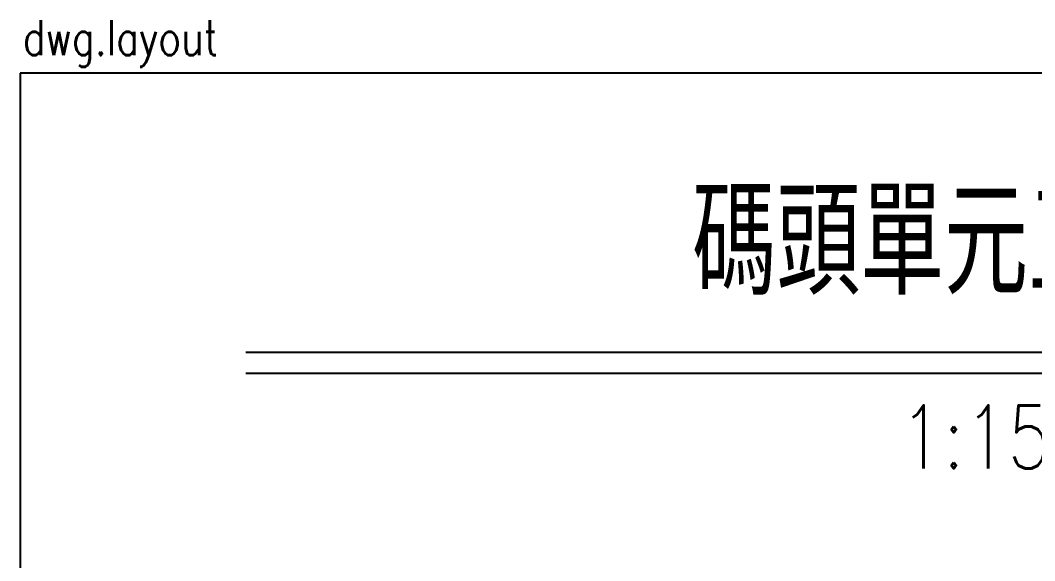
# Model space of a CAD drawing. Extents: x -4754 to 8167, y -19960 to 3942.
# Drawn here: x -4262 to -3537, y 1894 to 2280 of the extents above; entities that cross this region are included whole.
import ezdxf
from ezdxf.enums import TextEntityAlignment as Align

# ---------------------------------------------------------------- set-up
doc = ezdxf.new("R2010")
doc.units = 0
doc.header["$LTSCALE"] = 3
doc.layers.get('0').update_dxf_attribs({"linetype": 'CONTINUOUS'})
doc.layers.add('HB_TXT_CTEXT', color=2, linetype='CONTINUOUS')
doc.styles.get("Standard").update_dxf_attribs({"font": 'ROMANS.shx', "width": 0.8, "bigfont": 'chineset.shx'})

# ---------------------------------------------------------------- blocks, each defined once
blk = doc.blocks.new('title')
at = {"layer": 'HB_TXT_CTEXT', "color": 3}
blk.add_line((-639.62, 0), (639.62, 0), dxfattribs=at)
at = {"layer": 'HB_TXT_CTEXT', "color": 1}
blk.add_line((-639.62, -15), (639.62, -15), dxfattribs=at)
at = {"color": 3, "linetype": 'Continuous', "width": 0.8}
blk.add_attdef('碼頭單元五梁平面配置圖', text='', height=75, dxfattribs=at).set_placement((9.63, 82.5), align=Align.MIDDLE)
at = {"color": 2, "linetype": 'Continuous', "width": 0.8}
for tag, p in [('1:150', (-102.64, -60.48)), ('CM', (154.5, -60))]:
    blk.add_attdef(tag, text='', height=45, dxfattribs=at).set_placement(p, align=Align.MIDDLE)

msp = doc.modelspace()

# ---------------------------------------------------------------- linework, layer by layer
at = {"color": 7, "linetype": 'Continuous'}
msp.add_lwpolyline([(-4261.946, 2242.613), (-4261.946, 583.27), (-1735.853, 583.27), (-1735.853, 2242.613)], close=True, dxfattribs=at)

# ---------------------------------------------------------------- block references
at = {"linetype": 'Continuous'}
ref = msp.add_blockref('title', (-3461.128, 2043.086), dxfattribs=at)
ref.add_attrib('碼頭單元五梁平面配置圖', '碼頭單元五梁平面配置圖', dxfattribs={"color": 3, "linetype": 'Continuous', "height": 75, "width": 0.8}).set_placement((-3451.499, 2125.585), align=Align.MIDDLE)
ref.add_attrib('1:150', '1:150', dxfattribs={"color": 2, "linetype": 'Continuous', "height": 45, "width": 0.8}).set_placement((-3563.769, 1982.605), align=Align.MIDDLE)

# ---------------------------------------------------------------- texts
at = {"color": 0, "linetype": 'Continuous', "insert": (-4260.149, 2280.383), "char_height": 25, "width": 191.4764, "attachment_point": 1}
msp.add_mtext('{dwg.layout}', dxfattribs=at)

doc.saveas('drawing.dxf')
